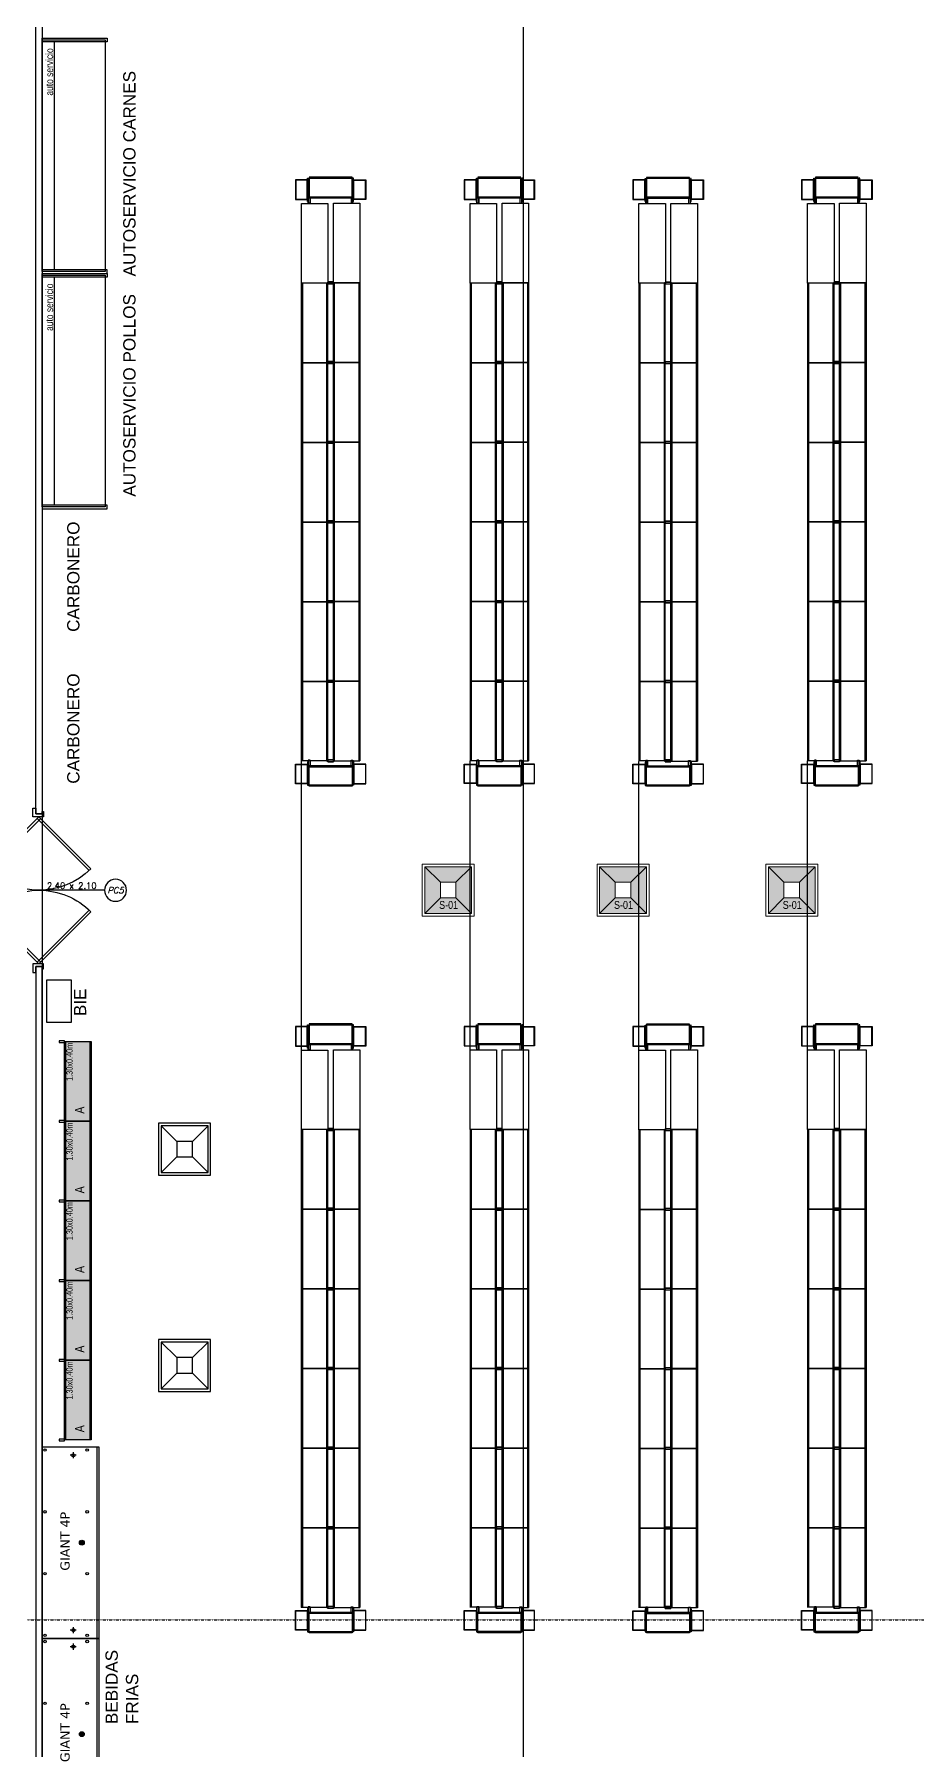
# Model space of a CAD drawing. Header units: millimetres. Extents: x 2698011 to 2856548, y 1019778 to 1210064.
# Drawn here: x 2770423 to 2784835, y 1127085 to 1155081 of the extents above; entities that cross this region are included whole.
import ezdxf
from ezdxf.enums import TextEntityAlignment as Align

# ---------------------------------------------------------------- set-up
doc = ezdxf.new("R2010")
doc.units = ezdxf.units.MM
for name, pattern in [('091008-SSeis-Layout$0$HIDDEN', [0.375, 0.25, -0.125]), ('CONTINUA', [0]), ('DASHDOT2', [0.5, 0.25, -0.125, 0, -0.125]), ('DASHED', [19.05, 12.7, -6.35]), ('HIDDEN', [0.375, 0.25, -0.125])]:
    doc.linetypes.add(name, pattern=pattern)
for name, color, linetype in [('.corte', 9, 'Continuous'), ('0-EXHIBIDORAS', 9, 'Continuous'), ('0-GONDOLAS', 9, 'Continuous'), ('A-Aberturas', 9, 'Continuous'), ('Bloques borde', 9, 'Continuous'), ('COSTAN-CAM-LATERALES', 5, 'Continuous'), ('DESAGUES', 9, 'CONTINUA'), ('DURLOCK', 9, 'Continuous'), ('EXTERIOR', 9, 'Continuous'), ('nomenclatura de aberturas', 9, 'Continuous'), ('PLANTA GRIS', 9, 'Continuous'), ('PROYECCIONES', 9, 'DASHED'), ('TEXTO', 9, 'Continuous'), ('y-ALIMENTACIÓN', 9, 'Continuous'), ('y-LIMPIEZA', 9, 'Continuous'), ('Y_MODULOS', 9, 'Continuous')]:
    doc.layers.add(name, color=color, linetype=linetype)
doc.layers.add('_ 05 (0.10)', color=9, linetype='Continuous', lineweight=0)
doc.layers.add('_ textos', color=9, linetype='Continuous', lineweight=5)
doc.styles.add('_ROMANS', font='ROMANS.SHX')
doc.styles.add('_Romans Obl', font='ROMANS.SHX', dxfattribs={"oblique": 15})
doc.styles.add('arial', font='arial.ttf')
doc.styles.add('ARIAL NARROW', font='ARIALN.TTF')
doc.styles.get("Standard").update_dxf_attribs({"font": 'arial.ttf'})
doc.styles.add('Text-Stock', font='arial.ttf', dxfattribs={"height": 0.18})

# ---------------------------------------------------------------- blocks, each defined once
blk = doc.blocks.new('COSTAN-CAM-MCO-VEN 100')
at = {"ltscale": 0.8}
for p, q in [((0, 98), (-140, 98)), ((-140, 98), (-140, 50)), ((-140, 50), (-45, 50)), ((-45, 50), (-45, -50)), ((0, -73), (0, 98)), ((-45, -50), (-85, -50)), ((-85, -50), (-85, -73)), ((-85, -73), (0, -73))]:
    blk.add_line(p, q, dxfattribs=at)
blk = doc.blocks.new('A$C5FCD3D7B')
for p, q in [((0, 1.691), (0.849, 2.54)), ((0.849, 2.54), (1.697, 1.691)), ((0.877, 2.512), (0.028, 1.663)), ((1.669, 1.663), (0.82, 2.512)), ((0, 0.989), (0.849, 0.14)), ((0.877, 0.168), (0.028, 1.017)), ((1.669, 1.017), (0.82, 0.168)), ((0.849, 0.14), (1.697, 0.989))]:
    blk.add_line(p, q)
at = {"ltscale": 2.5}
for centre, start_param, end_param in [((0.849, 2.54), 0.650275, 2.221071), ((0.849, 0.14), 3.791867, 5.362664)]:
    blk.add_ellipse(centre, major_axis=(-1.189, -0.162), ratio=1, start_param=start_param, end_param=end_param, dxfattribs=at)
for p, xscale, yscale, zscale, rotation in [((0.849, 2.54), 0.0010000004649476, 0.0010000004649476, 0.0010000004649476, 269.9990219418519), ((0.849, 0.14), -0.0010000004649476, 0.0010000004649647, 0.0010000004649839, 270.0000000003169)]:
    blk.add_blockref('COSTAN-CAM-MCO-VEN 100', p, dxfattribs=dict(xscale=xscale, yscale=yscale, zscale=zscale, rotation=rotation))
blk = doc.blocks.new('cot abert izq')
blk.add_line((0.359, 0), (2.501, 0))
blk.add_circle((0, 0), 0.359)
at = {"style": '_Romans Obl', "oblique": 15}
blk.add_attdef('ABERTURA', text='', height=0.2, rotation=360, dxfattribs=at).set_placement((0, 0), align=Align.MIDDLE_CENTER)
at = {"style": '_ROMANS'}
for tag, p in [('DIM', (1.43, 0.05)), ('ANT', (1.43, -0.25))]:
    blk.add_attdef(tag, text='', height=0.2, rotation=360, dxfattribs=at).set_placement(p, align=Align.CENTER)
blk = doc.blocks.new('MM1300x400-90 m')
blk.add_hatch(color=256).paths.add_polyline_path([(1315, 505), (15, 505), (15, 105), (1315, 105)])
at = {"layer": 'Bloques borde'}
for p, q in [((1315, 523), (15, 523)), ((15, 523), (15, 105)), ((1315, 505), (15, 505)), ((1315, 105), (1315, 523)), ((15, 105), (1315, 105))]:
    blk.add_line(p, q, dxfattribs=at)
for points in [[(0, 0), (0, 90), (30, 90), (30, 0)], [(15, 105), (15, 90), (1315, 90), (1315, 105)], [(1300, 0), (1300, 90), (1330, 90), (1330, 0)]]:
    blk.add_lwpolyline(points, close=True, dxfattribs=at)
at = {"layer": '_ textos', "style": 'ARIAL NARROW'}
blk.add_attdef('S-01', (140, 262), '', height=150, dxfattribs=at)
blk.add_attdef('1.30X0.40M', text='', height=100, dxfattribs=at).set_placement((1297, 171), align=Align.MIDDLE_RIGHT)
blk = doc.blocks.new('giant 4p')
at = {"layer": 'DESAGUES'}
blk.add_hatch(color=256, dxfattribs=at).paths.add_polyline_path([(40, 0, 1), (-40, 0, 1)])
for p, q in [((-1377, 140), (-1477, 140)), ((-1427, 90), (-1427, 190)), ((1477, 140), (1377, 140)), ((1427, 90), (1427, 190)), ((-1562, -250), (1562, -250))]:
    blk.add_line(p, q)
for centre, radius in [((-1512, 600), 20), ((-504, 600), 20), ((504, 600), 20), ((1512, 600), 20), ((-1427, 140), 25), ((1427, 140), 25), ((-1512, -87), 20), ((-504, -87), 20), ((504, -87), 20), ((1512, -87), 20)]:
    blk.add_circle(centre, radius)
blk.add_circle((0, 0), 40, dxfattribs=at)
at = {"layer": 'EXTERIOR'}
blk.add_lwpolyline([(-1562, 650), (1562, 650), (1562, -280), (-1562, -280), (-1562, 650)], dxfattribs=at)
at = {"insert": (-457, 350), "char_height": 150, "width": 2205.03, "attachment_point": 1}
blk.add_mtext('{\\fVerdana|b0|i0|c0|p34;GIANT 4P}', dxfattribs=at)
blk = doc.blocks.new('exhibidor 4 frentes 850')
h = blk.add_hatch(color=256)
h.paths.add_polyline_path([(0.958, 0.807), (0.702, 0.553), (0.702, 0.298), (0.958, 0.043)])
h.paths.add_polyline_path([(0.958, 0.807), (0.192, 0.807), (0.447, 0.553), (0.702, 0.553)])
h.paths.add_polyline_path([(0.192, 0.807), (0.192, 0.043), (0.447, 0.298), (0.447, 0.553)])
h.paths.add_polyline_path([(0.702, 0.298), (0.447, 0.298), (0.192, 0.043), (0.958, 0.043)])
at = {"layer": '_ 05 (0.10)'}
for p, q in [((0.447, 0.553), (0.192, 0.807)), ((0.702, 0.553), (0.958, 0.807)), ((0.447, 0.298), (0.192, 0.043)), ((0.702, 0.298), (0.958, 0.043))]:
    blk.add_line(p, q, dxfattribs=at)
for points in [[(0.15, 0), (1, 0), (1, 0.85), (0.15, 0.85)], [(0.192, 0.043), (0.958, 0.043), (0.958, 0.807), (0.192, 0.807)], [(0.447, 0.298), (0.702, 0.298), (0.702, 0.553), (0.447, 0.553)]]:
    blk.add_lwpolyline(points, close=True, dxfattribs=at)
at = {"layer": '_ textos', "style": 'ARIAL NARROW'}
blk.add_attdef('S-01', text='', height=0.128, dxfattribs=at).set_placement((0.582, 0.184), align=Align.MIDDLE_CENTER)
blk = doc.blocks.new('EXHIBIDORA 3.75')
at = {"layer": '0-EXHIBIDORAS'}
for points in [[(-1.033, 1.92), (0.03, 1.92), (0.03, 1.86), (-1.033, 1.86)], [(0, -1.89), (-1.033, -1.89), (-1.033, 1.89), (0, 1.89)], [(-1.033, -1.92), (0.03, -1.92), (0.03, -1.86), (-1.033, -1.86)]]:
    blk.add_lwpolyline(points, close=True, dxfattribs=at)
blk.add_lwpolyline([(-0.833, 1.86), (-0.833, -1.86)], dxfattribs=at)
at = {"layer": '0-EXHIBIDORAS', "insert": (-0.972, 0.982), "char_height": 0.12, "width": 1.07054, "attachment_point": 1, "rotation": 90, "style": 'Text-Stock'}
blk.add_mtext('{\\fArial Narrow|b0|i0|c0|p34;auto servicio}', dxfattribs=at)
blk = doc.blocks.new('A$C1E025E16')
for p, q in [((1.051, 0.407), (1.041, 0.407)), ((1.041, 0.407), (1.041, 0.028)), ((1.051, 0.028), (1.051, 0.407)), ((1.051, 0.382), (1.251, 0.382)), ((1.051, 0.062), (1.051, 0.382)), ((1.056, 0.377), (1.246, 0.377)), ((1.056, 0.067), (1.056, 0.377)), ((1.246, 0.067), (1.246, 0.377)), ((1.251, 0.382), (1.251, 0.062)), ((1.041, 0.028), (1.051, 0.028)), ((1.251, 0.062), (1.051, 0.062)), ((1.246, 0.067), (1.056, 0.067))]:
    blk.add_line(p, q)
for points in [[(0.3, 0.382), (0.1, 0.382), (0.1, 0.062), (0.3, 0.062)], [(0.295, 0.377), (0.105, 0.377), (0.105, 0.067), (0.295, 0.067)], [(0.3, 0.407), (0.31, 0.407), (0.31, 0.028), (0.3, 0.028)], [(0.325, 0.087), (1.025, 0.087), (1.025, 0.423), (0.325, 0.423)], [(1.025, 0.405), (0.325, 0.405), (0.325, 0.105), (1.025, 0.105)], [(0.325, 0.105), (1.025, 0.105), (1.025, 0.405), (0.325, 0.405)], [(0.31, 0), (0.34, 0), (0.34, 0.09), (0.31, 0.09)], [(0.31, 0.09), (0.34, 0.09), (0.34, 0), (0.31, 0)], [(1.04, 0.09), (1.01, 0.09), (1.01, 0), (1.04, 0)]]:
    blk.add_lwpolyline(points, close=True)
blk = doc.blocks.new('A$C4B7B42DA')
for p, q in [((-0.459, -0.426, 0), (-0.459, -1.726, 0)), ((-0.041, -0.426, 0), (-0.459, -0.426, 0)), ((-0.441, -0.426, 0), (-0.441, -1.726, 0)), ((-0.041, -1.726, 0), (-0.041, -0.426, 0)), ((0.079, -1.723, 0), (0.079, -0.423, 0)), ((0.079, -0.423, 0), (0.497, -0.423, 0)), ((0.479, -0.423, 0), (0.479, -1.723, 0)), ((0.497, -0.423, 0), (0.497, -1.723, 0)), ((-0.459, -1.726, 0), (-0.459, -3.026, 0)), ((-0.041, -1.726, 0), (-0.459, -1.726, 0)), ((-0.459, -1.726, 0), (-0.041, -1.726, 0)), ((-0.441, -1.726, 0), (-0.441, -3.026, 0)), ((-0.041, -3.026, 0), (-0.041, -1.726, 0)), ((0.064, -1.708, 0), (-0.026, -1.708, 0)), ((-0.026, -1.708, 0), (-0.026, -1.738, 0)), ((0.064, -1.709, 0), (-0.026, -1.709, 0)), ((-0.026, -1.709, 0), (-0.026, -1.739, 0)), ((0.064, -1.709, 0), (-0.026, -1.709, 0)), ((-0.026, -1.709, 0), (-0.026, -1.739, 0)), ((-0.026, -1.738, 0), (0.064, -1.738, 0)), ((-0.026, -1.739, 0), (0.064, -1.739, 0)), ((-0.026, -1.739, 0), (0.064, -1.739, 0)), ((0.064, -1.738, 0), (0.064, -1.708, 0)), ((0.064, -1.739, 0), (0.064, -1.709, 0)), ((0.064, -1.739, 0), (0.064, -1.709, 0)), ((0.497, -1.723, 0), (0.079, -1.723, 0)), ((0.079, -3.024, 0), (0.079, -1.724, 0)), ((0.079, -1.724, 0), (0.497, -1.724, 0)), ((0.079, -3.024, 0), (0.079, -1.724, 0)), ((0.079, -1.724, 0), (0.497, -1.724, 0)), ((0.479, -1.724, 0), (0.479, -3.024, 0)), ((0.479, -1.724, 0), (0.479, -3.024, 0)), ((0.497, -1.724, 0), (0.497, -3.024, 0)), ((0.497, -1.724, 0), (0.497, -3.024, 0)), ((-0.459, -3.026, 0), (-0.041, -3.026, 0)), ((-0.459, -3.026, 0), (-0.459, -4.326, 0)), ((-0.041, -3.026, 0), (-0.459, -3.026, 0)), ((-0.441, -3.026, 0), (-0.441, -4.326, 0)), ((-0.041, -4.326, 0), (-0.041, -3.026, 0)), ((0.064, -3.009, 0), (-0.026, -3.009, 0)), ((-0.026, -3.009, 0), (-0.026, -3.039, 0)), ((0.064, -3.009, 0), (-0.026, -3.009, 0)), ((-0.026, -3.009, 0), (-0.026, -3.039, 0)), ((0.064, -3.009, 0), (-0.026, -3.009, 0)), ((-0.026, -3.009, 0), (-0.026, -3.039, 0)), ((-0.026, -3.039, 0), (0.064, -3.039, 0)), ((-0.026, -3.039, 0), (0.064, -3.039, 0)), ((-0.026, -3.039, 0), (0.064, -3.039, 0)), ((0.064, -3.039, 0), (0.064, -3.009, 0)), ((0.064, -3.039, 0), (0.064, -3.009, 0)), ((0.064, -3.039, 0), (0.064, -3.009, 0)), ((0.497, -3.024, 0), (0.079, -3.024, 0)), ((0.079, -4.324, 0), (0.079, -3.024, 0)), ((0.079, -3.024, 0), (0.497, -3.024, 0)), ((0.497, -3.024, 0), (0.079, -3.024, 0)), ((0.479, -3.024, 0), (0.479, -4.324, 0)), ((0.497, -3.024, 0), (0.497, -4.324, 0)), ((-0.459, -4.326, 0), (-0.041, -4.326, 0)), ((-0.459, -4.326, 0), (-0.459, -5.626, 0)), ((-0.041, -4.326, 0), (-0.459, -4.326, 0)), ((-0.441, -4.326, 0), (-0.441, -5.626, 0)), ((-0.041, -5.626, 0), (-0.041, -4.326, 0)), ((0.064, -4.309, 0), (-0.026, -4.309, 0)), ((-0.026, -4.309, 0), (-0.026, -4.339, 0)), ((0.064, -4.31, 0), (-0.026, -4.31, 0)), ((-0.026, -4.31, 0), (-0.026, -4.34, 0)), ((-0.026, -4.339, 0), (0.064, -4.339, 0)), ((-0.026, -4.34, 0), (0.064, -4.34, 0)), ((0.064, -4.339, 0), (0.064, -4.309, 0)), ((0.064, -4.34, 0), (0.064, -4.31, 0)), ((0.497, -4.324, 0), (0.079, -4.324, 0)), ((0.079, -5.625, 0), (0.079, -4.325, 0)), ((0.079, -4.325, 0), (0.497, -4.325, 0)), ((0.479, -4.325, 0), (0.479, -5.625, 0)), ((0.497, -4.325, 0), (0.497, -5.625, 0)), ((-0.459, -5.626, 0), (-0.041, -5.626, 0)), ((-0.459, -5.626, 0), (-0.459, -6.926, 0)), ((-0.041, -5.626, 0), (-0.459, -5.626, 0)), ((-0.441, -5.626, 0), (-0.441, -6.926, 0)), ((-0.041, -6.926, 0), (-0.041, -5.626, 0)), ((0.064, -5.61, 0), (-0.026, -5.61, 0)), ((-0.026, -5.61, 0), (-0.026, -5.64, 0)), ((0.064, -5.61, 0), (-0.026, -5.61, 0)), ((-0.026, -5.61, 0), (-0.026, -5.64, 0)), ((-0.026, -5.64, 0), (0.064, -5.64, 0)), ((-0.026, -5.64, 0), (0.064, -5.64, 0)), ((0.064, -5.64, 0), (0.064, -5.61, 0)), ((0.064, -5.64, 0), (0.064, -5.61, 0)), ((0.079, -6.925, 0), (0.079, -5.625, 0)), ((0.079, -5.625, 0), (0.497, -5.625, 0)), ((0.497, -5.625, 0), (0.079, -5.625, 0)), ((0.479, -5.625, 0), (0.479, -6.925, 0)), ((0.497, -5.625, 0), (0.497, -6.925, 0)), ((-0.459, -6.926, 0), (-0.041, -6.926, 0)), ((-0.459, -6.926, 0), (-0.459, -8.226, 0)), ((-0.041, -6.926, 0), (-0.459, -6.926, 0)), ((-0.441, -6.926, 0), (-0.441, -8.226, 0)), ((-0.041, -8.226, 0), (-0.041, -6.926, 0)), ((0.064, -6.91, 0), (-0.026, -6.91, 0)), ((-0.026, -6.91, 0), (-0.026, -6.94, 0)), ((0.064, -6.91, 0), (-0.026, -6.91, 0)), ((-0.026, -6.91, 0), (-0.026, -6.94, 0)), ((-0.026, -6.94, 0), (0.064, -6.94, 0)), ((-0.026, -6.94, 0), (0.064, -6.94, 0)), ((0.064, -6.94, 0), (0.064, -6.91, 0)), ((0.064, -6.94, 0), (0.064, -6.91, 0)), ((0.079, -8.225, 0), (0.079, -6.925, 0)), ((0.079, -6.925, 0), (0.497, -6.925, 0)), ((0.497, -6.925, 0), (0.079, -6.925, 0)), ((0.479, -6.925, 0), (0.479, -8.225, 0)), ((0.497, -6.925, 0), (0.497, -8.225, 0)), ((-0.041, -8.222, 0), (-0.459, -8.222, 0)), ((0.079, -8.224, 0), (0.497, -8.224, 0))]:
    blk.add_line(p, q)
at = {"elevation": 0}
for points in [[(-0.041, -1.726), (-0.026, -1.726), (-0.026, -0.426), (-0.041, -0.426)], [(-0.026, -0.438), (0.064, -0.438), (0.064, -0.408), (-0.026, -0.408)], [(0.064, -0.441), (-0.026, -0.441), (-0.026, -0.411), (0.064, -0.411)], [(0.079, -1.723), (0.064, -1.723), (0.064, -0.423), (0.079, -0.423)], [(-0.041, -3.026), (-0.026, -3.026), (-0.026, -1.726), (-0.041, -1.726)], [(0.064, -1.741), (-0.026, -1.741), (-0.026, -1.711), (0.064, -1.711)], [(0.064, -1.741), (-0.026, -1.741), (-0.026, -1.711), (0.064, -1.711)], [(0.079, -3.024), (0.064, -3.024), (0.064, -1.724), (0.079, -1.724)], [(0.079, -3.024), (0.064, -3.024), (0.064, -1.724), (0.079, -1.724)], [(-0.041, -4.326), (-0.026, -4.326), (-0.026, -3.026), (-0.041, -3.026)], [(0.064, -3.041), (-0.026, -3.041), (-0.026, -3.011), (0.064, -3.011)], [(0.064, -3.041), (-0.026, -3.041), (-0.026, -3.011), (0.064, -3.011)], [(0.079, -4.324), (0.064, -4.324), (0.064, -3.024), (0.079, -3.024)], [(-0.041, -5.626), (-0.026, -5.626), (-0.026, -4.326), (-0.041, -4.326)], [(0.064, -4.341), (-0.026, -4.341), (-0.026, -4.311), (0.064, -4.311)], [(0.064, -4.341), (-0.026, -4.341), (-0.026, -4.311), (0.064, -4.311)], [(0.079, -5.625), (0.064, -5.625), (0.064, -4.325), (0.079, -4.325)], [(-0.041, -6.926), (-0.026, -6.926), (-0.026, -5.626), (-0.041, -5.626)], [(0.064, -5.641), (-0.026, -5.641), (-0.026, -5.611), (0.064, -5.611)], [(0.064, -5.641), (-0.026, -5.641), (-0.026, -5.611), (0.064, -5.611)], [(0.079, -6.925), (0.064, -6.925), (0.064, -5.625), (0.079, -5.625)], [(-0.041, -8.226), (-0.026, -8.226), (-0.026, -6.926), (-0.041, -6.926)], [(0.064, -6.941), (-0.026, -6.941), (-0.026, -6.911), (0.064, -6.911)], [(0.064, -6.941), (-0.026, -6.941), (-0.026, -6.911), (0.064, -6.911)], [(0.079, -8.225), (0.064, -8.225), (0.064, -6.925), (0.079, -6.925)], [(0.064, -8.207), (-0.026, -8.207), (-0.026, -8.237), (0.064, -8.237)], [(-0.026, -8.209), (0.064, -8.209), (0.064, -8.239), (-0.026, -8.239)]]:
    blk.add_lwpolyline(points, close=True, dxfattribs=at)

msp = doc.modelspace()

# ---------------------------------------------------------------- linework, layer by layer
at = {"layer": '.corte', "linetype": 'DASHDOT2', "ltscale": 2}
msp.add_line((2737475.849, 1129202.793), (2831748.487, 1129207.141), dxfattribs=at)
at = {"linetype": '091008-SSeis-Layout$0$HIDDEN'}
for p, q in [((2774784.755, 1138504.327, -0.388), (2774784.755, 1143220.86, -0.388)), ((2777540.755, 1138505.051, -0.388), (2777540.755, 1143221.584, -0.388)), ((2780296.755, 1138502.155, -0.388), (2780296.755, 1143218.687, -0.388)), ((2783052.755, 1138505.051, -0.388), (2783052.755, 1143221.584, -0.388))]:
    msp.add_line(p, q, dxfattribs=at)
at = {"elevation": -0.388}
for points in [[(2774784.755, 1152320.86), (2775217.755, 1152320.86), (2775217.755, 1151020.86), (2774784.755, 1151020.86)], [(2775307.755, 1152323.757), (2775740.755, 1152323.757), (2775740.755, 1151023.757), (2775307.755, 1151023.757)], [(2777540.755, 1152321.584), (2777973.755, 1152321.584), (2777973.755, 1151021.584), (2777540.755, 1151021.584)], [(2778063.755, 1152324.481), (2778496.755, 1152324.481), (2778496.755, 1151024.481), (2778063.755, 1151024.481)], [(2780296.755, 1152318.687), (2780729.755, 1152318.687), (2780729.755, 1151018.687), (2780296.755, 1151018.687)], [(2780819.755, 1152321.584), (2781252.755, 1152321.584), (2781252.755, 1151021.584), (2780819.755, 1151021.584)], [(2783052.755, 1152321.584), (2783485.755, 1152321.584), (2783485.755, 1151021.584), (2783052.755, 1151021.584)], [(2783575.755, 1152324.481), (2784008.755, 1152324.481), (2784008.755, 1151024.481), (2783575.755, 1151024.481)], [(2774784.755, 1138504.327), (2775217.755, 1138504.327), (2775217.755, 1137204.327), (2774784.755, 1137204.327)], [(2775307.755, 1138507.224), (2775740.755, 1138507.224), (2775740.755, 1137207.224), (2775307.755, 1137207.224)], [(2777540.755, 1138505.051), (2777973.755, 1138505.051), (2777973.755, 1137205.051), (2777540.755, 1137205.051)], [(2778063.755, 1138507.948), (2778496.755, 1138507.948), (2778496.755, 1137207.948), (2778063.755, 1137207.948)], [(2780296.755, 1138502.155), (2780729.755, 1138502.155), (2780729.755, 1137202.155), (2780296.755, 1137202.155)], [(2780819.755, 1138505.051), (2781252.755, 1138505.051), (2781252.755, 1137205.051), (2780819.755, 1137205.051)], [(2783052.755, 1138505.051), (2783485.755, 1138505.051), (2783485.755, 1137205.051), (2783052.755, 1137205.051)], [(2783575.755, 1138507.948), (2784008.755, 1138507.948), (2784008.755, 1137207.948), (2783575.755, 1137207.948)]]:
    msp.add_lwpolyline(points, close=True, dxfattribs=at)
msp.add_lwpolyline([(2770629.17, 1139651.545), (2771025.961, 1139651.545), (2771025.961, 1138955.356), (2770629.17, 1138955.356)], close=True)
at = {"layer": 'COSTAN-CAM-LATERALES'}
msp.add_lwpolyline([(2809633.084, 1124738.03), (2809903.084, 1124738.03), (2809903.084, 1157710.661), (2770549.749, 1157710.661), (2770549.75, 1124660.695), (2776090.473, 1124660.678)], dxfattribs=at)
at = {"layer": 'DURLOCK'}
for points in [[(2770449.75, 1142356.704), (2770449.75, 1157610.661), (2762593.201, 1157610.797), (2762593.199, 1157510.8), (2762493.199, 1157510.8), (2762493.199, 1157710.799), (2770549.75, 1157710.661), (2770549.75, 1142356.704), (2770449.75, 1142356.704)], [(2770549.75, 1124660.695), (2770549.75, 1124660.695), (2770549.75, 1139866.703), (2770449.75, 1139866.703), (2770449.75, 1124660.695), (2770549.75, 1124660.695), (2770549.75, 1124660.695)]]:
    msp.add_lwpolyline(points, dxfattribs=at)
at = {"layer": 'PROYECCIONES', "linetype": 'HIDDEN'}
for p, q in [((2770549.75, 1157710.661), (2770549.75, 1118043.759)), ((2778406.417, 1157710.661), (2778406.417, 1118043.759))]:
    msp.add_line(p, q, dxfattribs=at)
at = {"layer": 'Y_MODULOS'}
for p, q in [((2772751.305, 1137013.767, -0.001), (2772496.305, 1137268.767, -0.001)), ((2773006.305, 1137013.767, -0.001), (2773261.305, 1137268.767, -0.001)), ((2772751.305, 1136758.767, -0.001), (2772496.305, 1136503.767, -0.001)), ((2773006.305, 1136758.767, -0.001), (2773261.305, 1136503.767, -0.001)), ((2772751.305, 1133483.767, -0.001), (2772496.305, 1133738.767, -0.001)), ((2773006.305, 1133483.767, -0.001), (2773261.305, 1133738.767, -0.001)), ((2772751.305, 1133228.767, -0.001), (2772496.305, 1132973.767, -0.001)), ((2773006.305, 1133228.767, -0.001), (2773261.305, 1132973.767, -0.001))]:
    msp.add_line(p, q, dxfattribs=at)
at = {"layer": 'Y_MODULOS', "elevation": -0.001}
for points in [[(2772453.805, 1136461.267), (2773303.805, 1136461.267), (2773303.805, 1137311.267), (2772453.805, 1137311.267)], [(2772496.305, 1136503.767), (2773261.305, 1136503.767), (2773261.305, 1137268.767), (2772496.305, 1137268.767)], [(2772751.305, 1136758.767), (2773006.305, 1136758.767), (2773006.305, 1137013.767), (2772751.305, 1137013.767)], [(2772453.805, 1132931.267), (2773303.805, 1132931.267), (2773303.805, 1133781.267), (2772453.805, 1133781.267)], [(2772496.305, 1132973.767), (2773261.305, 1132973.767), (2773261.305, 1133738.767), (2772496.305, 1133738.767)], [(2772751.305, 1133228.767), (2773006.305, 1133228.767), (2773006.305, 1133483.767), (2772751.305, 1133483.767)]]:
    msp.add_lwpolyline(points, close=True, dxfattribs=at)

# ---------------------------------------------------------------- block references
at = {"layer": '0-EXHIBIDORAS', "xscale": 1000, "yscale": 1000, "zscale": 1000}
for p in [(2771582.755, 1153098.654), (2771582.736, 1149258.649)]:
    msp.add_blockref('EXHIBIDORA 3.75', p, dxfattribs=at)
at = {"layer": '0-GONDOLAS', "extrusion": (0, 0, -1), "xscale": -1000, "yscale": 1000, "zscale": -1000}
for p in [(-2774587.369, 1152323.757, -2670.112), (-2777343.369, 1152324.481, -2670.112), (-2780099.369, 1152321.584, -2670.112), (-2782855.369, 1152324.481, -2670.112), (-2774587.369, 1138507.224, -2670.112), (-2777343.369, 1138507.948, -2670.112), (-2780099.369, 1138505.052, -2670.112), (-2782855.369, 1138507.948, -2670.112)]:
    msp.add_blockref('A$C1E025E16', p, dxfattribs=at)
at = {"layer": '0-GONDOLAS', "xscale": 1000, "yscale": 1000, "zscale": 1000}
for p in [(2775243.466, 1151446.757, -0.388), (2777999.466, 1151447.481, -0.388), (2780755.466, 1151444.584, -0.388), (2783511.466, 1151447.481, -0.388), (2775243.466, 1137630.224, -0.388), (2777999.466, 1137630.948, -0.388), (2780755.466, 1137628.051, -0.388), (2783511.466, 1137630.948, -0.388)]:
    msp.add_blockref('A$C4B7B42DA', p, dxfattribs=at)
at = {"layer": '0-GONDOLAS', "xscale": -1000, "yscale": 1000, "zscale": 1000, "rotation": 180}
for p in [(2774587.369, 1143232.702, -0.388), (2777343.369, 1143233.426, -0.388), (2780099.369, 1143230.529, -0.388), (2782855.369, 1143233.426, -0.388), (2774587.369, 1129416.169, -0.388), (2777343.369, 1129416.894, -0.388), (2780099.369, 1129413.997, -0.388), (2782855.369, 1129416.894, -0.388)]:
    msp.add_blockref('A$C1E025E16', p, dxfattribs=at)
at = {"layer": 'A-Aberturas', "xscale": -1000, "yscale": 1000, "zscale": 1000}
msp.add_blockref('A$C5FCD3D7B', (2771348.257, 1139771.703), dxfattribs=at)
at = {"layer": 'nomenclatura de aberturas'}
ref = msp.add_blockref('cot abert izq', (2771750.349, 1141111.7), dxfattribs=dict(at, xscale=-500.0000000000309, yscale=500.0000000000309, zscale=500.0000000000309, rotation=359.999839425612))
ref.add_attrib('ABERTURA', 'PC5', dxfattribs={"layer": '0', "color": 2, "height": 100, "rotation": 359.9998394, "style": '_Romans Obl', "oblique": 15}).set_placement((2771750.349, 1141111.7, 0), align=Align.MIDDLE_CENTER)
ref.add_attrib('DIM', '2.40 x 2.10', dxfattribs={"layer": '0', "color": 2, "height": 100, "rotation": 359.9998394, "style": '_ROMANS'}).set_placement((2771035.222, 1141136.702, 0), align=Align.CENTER)
at = {"layer": 'PLANTA GRIS', "rotation": 90}
for p in [(2771199.734, 1130463.374, -0.001), (2771199.734, 1127339.374, -0.001)]:
    msp.add_blockref('giant 4p', p, dxfattribs=at)
at = {"layer": 'y-ALIMENTACIÓN', "xscale": 1000, "yscale": 1000, "zscale": 1000}
for p in [(2776608.1, 1140687.768, 0), (2779464.1, 1140687.768), (2782220.1, 1140687.768)]:
    msp.add_blockref('exhibidor 4 frentes 850', p, dxfattribs=at).add_auto_attribs({'S-01': 'S-01'})
at = {"layer": 'y-LIMPIEZA'}
ref = msp.add_blockref('MM1300x400-90 m', (2770828.125, 1137325.375, -0.001), dxfattribs=dict(at, xscale=-1, rotation=269.9999997170578))
ref.add_attrib('S-01', 'A', (2771238.448, 1137465.479, -0.001), dxfattribs={"layer": '_ textos', "height": 150, "rotation": 89.9999997, "style": 'ARIAL NARROW'})
ref.add_attrib('1.30X0.40M', '1.30x0.40m', dxfattribs={"layer": '_ textos', "height": 100, "rotation": 89.9999997, "style": 'ARIAL NARROW'}).set_placement((2770998.046, 1138622.768, -0.001), align=Align.MIDDLE_RIGHT)
ref = msp.add_blockref('MM1300x400-90 m', (2770828.125, 1136025.374, -0.001), dxfattribs=dict(at, xscale=-1, rotation=269.9999997170578))
ref.add_attrib('S-01', 'A', (2771238.448, 1136165.478, -0.001), dxfattribs={"layer": '_ textos', "height": 150, "rotation": 89.9999997, "style": 'ARIAL NARROW'})
ref.add_attrib('1.30X0.40M', '1.30x0.40m', dxfattribs={"layer": '_ textos', "height": 100, "rotation": 89.9999997, "style": 'ARIAL NARROW'}).set_placement((2770998.046, 1137322.767, -0.001), align=Align.MIDDLE_RIGHT)
ref = msp.add_blockref('MM1300x400-90 m', (2770828.125, 1134725.374, -0.001), dxfattribs=dict(at, xscale=-1, rotation=269.9999997170578))
ref.add_attrib('S-01', 'A', (2771238.448, 1134865.478, -0.001), dxfattribs={"layer": '_ textos', "height": 150, "rotation": 89.9999997, "style": 'ARIAL NARROW'})
ref.add_attrib('1.30X0.40M', '1.30x0.40m', dxfattribs={"layer": '_ textos', "height": 100, "rotation": 89.9999997, "style": 'ARIAL NARROW'}).set_placement((2770998.046, 1136022.767, -0.001), align=Align.MIDDLE_RIGHT)
ref = msp.add_blockref('MM1300x400-90 m', (2770828.125, 1133425.374, -0.001), dxfattribs=dict(at, xscale=-1, rotation=269.9999997170578))
ref.add_attrib('S-01', 'A', (2771238.448, 1133565.478, -0.001), dxfattribs={"layer": '_ textos', "height": 150, "rotation": 89.9999997, "style": 'ARIAL NARROW'})
ref.add_attrib('1.30X0.40M', '1.30x0.40m', dxfattribs={"layer": '_ textos', "height": 100, "rotation": 89.9999997, "style": 'ARIAL NARROW'}).set_placement((2770998.046, 1134722.767, -0.001), align=Align.MIDDLE_RIGHT)
ref = msp.add_blockref('MM1300x400-90 m', (2770828.125, 1132125.374, -0.001), dxfattribs=dict(at, xscale=-1, rotation=269.9999997170578))
ref.add_attrib('S-01', 'A', (2771238.448, 1132265.478, -0.001), dxfattribs={"layer": '_ textos', "height": 150, "rotation": 89.9999997, "style": 'ARIAL NARROW'})
ref.add_attrib('1.30X0.40M', '1.30x0.40m', dxfattribs={"layer": '_ textos', "height": 100, "rotation": 89.9999997, "style": 'ARIAL NARROW'}).set_placement((2770998.046, 1133422.767, -0.001), align=Align.MIDDLE_RIGHT)

# ---------------------------------------------------------------- texts
at = {"layer": 'TEXTO', "style": 'arial'}
for s, rotation, p in [('AUTOSERVICIO CARNES', 90.0004855, (2772076.352, 1151129.123, -0.054)), ('AUTOSERVICIO POLLOS', 90.0004855, (2772076.352, 1147534.92, -0.054)), ('CARBONERO   ', 90.0004625, (2771160.464, 1145328.623, 0.002)), ('CARBONERO   ', 90.0004625, (2771160.464, 1142849.716, 0.002))]:
    msp.add_text(s, height=200, rotation=rotation, dxfattribs=at).set_placement(p)
at = {"layer": 'TEXTO', "char_height": 200, "style": 'arial'}
for s, width, insert, attachment_point, rotation in [('BIE', 0.47265, (2771070.609, 1139508.075, -0.385), 3, 90.0000089), ('BEBIDAS FRIAS', 2.57739, (2771586.709, 1127502.965, -0.001), 1, 89.9999911)]:
    msp.add_mtext_dynamic_manual_height_columns(s, width=width, gutter_width=12.5, heights=[0], dxfattribs=dict(at, insert=insert, attachment_point=attachment_point, rotation=rotation))

doc.saveas('drawing.dxf')
